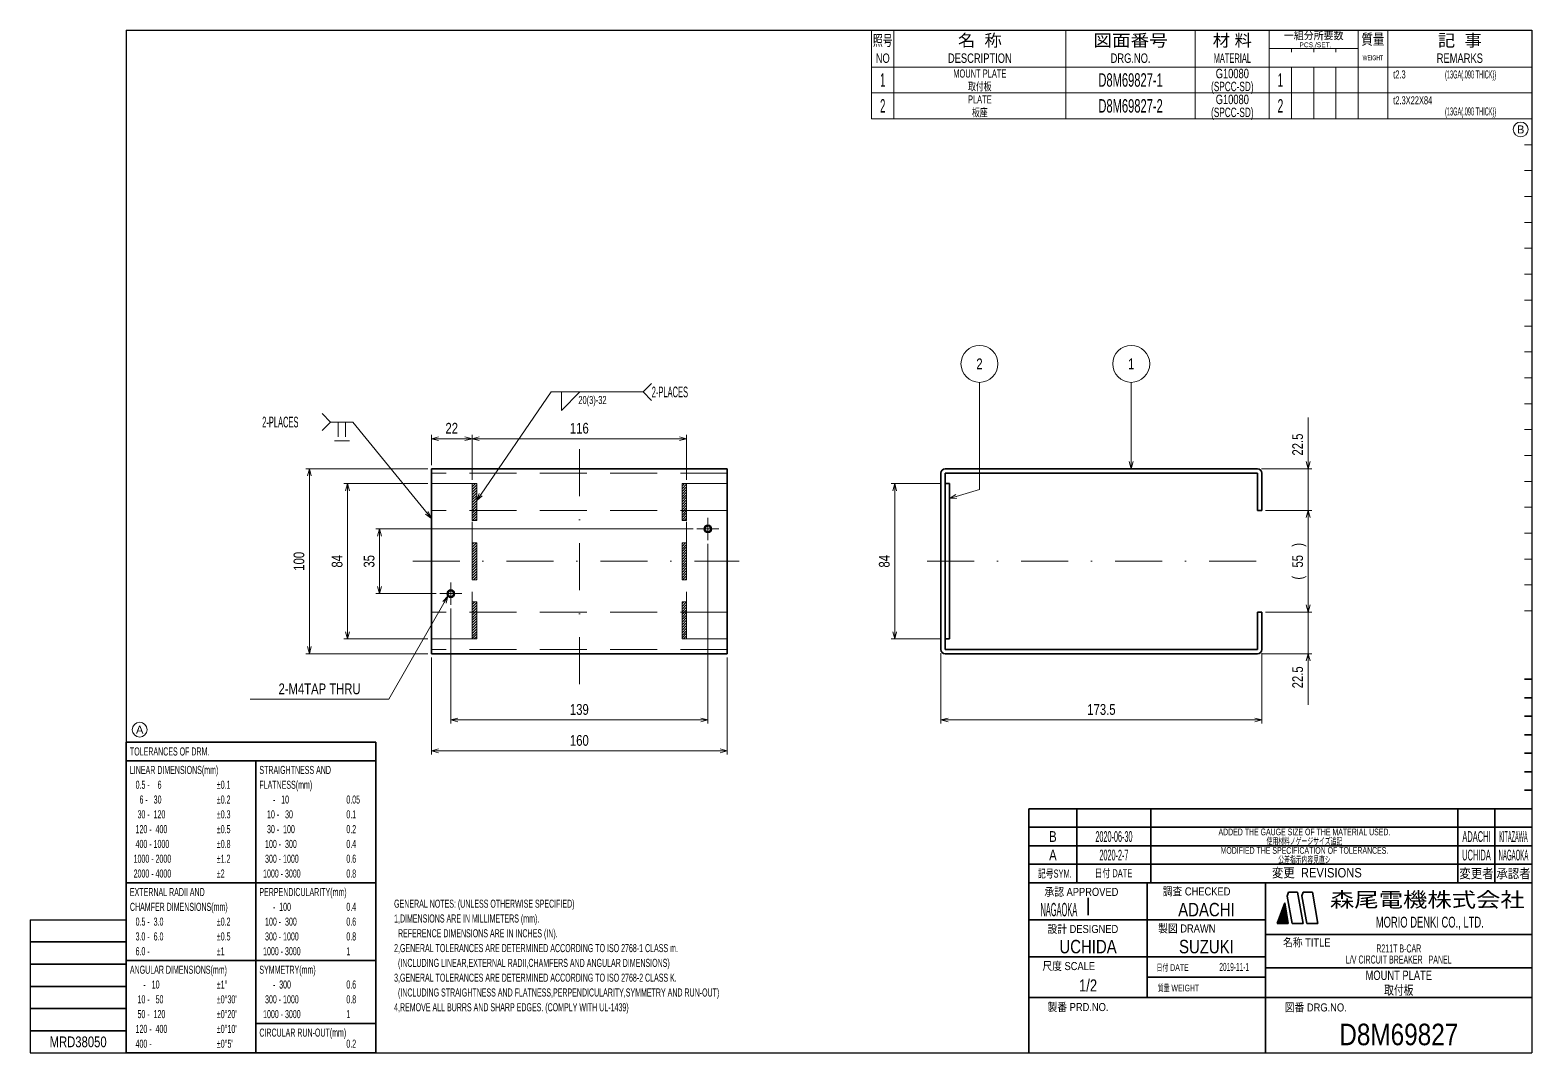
# Model space of a CAD drawing. Header units: millimetres. Extents: x 7 to 913, y 10 to 287.
# Drawn here: x 7 to 413, y 10.2 to 286.8 of the extents above; entities that cross this region are included whole.
import ezdxf
from ezdxf.enums import TextEntityAlignment as Align

# ---------------------------------------------------------------- set-up
doc = ezdxf.new("R2010")
doc.units = ezdxf.units.MM
for name, pattern in [('DASHDOT', [25.3, 12.7, -6.3, 0, -6.3]), ('DASHED', [19, 12.7, -6.3]), ('DIVIDE', [31.6, 12.7, -6.3, 0, -6.3, 0, -6.3])]:
    doc.linetypes.add(name, pattern=pattern)
for name, color, linetype in [('GR1_03', 7, 'Continuous'), ('GR1_06', 7, 'Continuous'), ('GR1_15', 7, 'Continuous'), ('GR1_16', 7, 'Continuous'), ('図面枠D8M', 7, 'Continuous'), ('表題、部品表_01', 7, 'Continuous'), ('表題、部品表_02', 7, 'Continuous'), ('表題、部品表_03', 7, 'Continuous'), ('表題、部品表_Layer1', 7, 'Continuous')]:
    doc.layers.add(name, color=color, linetype=linetype)
doc.styles.add('HG丸ｺﾞｼｯｸM-PRO', font='')
doc.styles.get('HG丸ｺﾞｼｯｸM-PRO').set_extended_font_data('HG丸ｺﾞｼｯｸM-PRO')
pattern_1 = [(45, (0, 0), (-0.3535534, 0.3535534), [])]

# ---------------------------------------------------------------- blocks, each defined once
blk = doc.blocks.new('BLKF024')
at = {"layer": '図面枠D8M', "color": 4, "linetype": 'Continuous', "lineweight": 13}
for p, q in [((344.778471, 46.998727), (346.524087, 48.744343)), ((344.8594, 47.221078), (346.502888, 48.864566)), ((344.940329, 47.443428), (346.48169, 48.984789)), ((345.021258, 47.665778), (346.460491, 49.105012)), ((345.102186, 47.888128), (346.439293, 49.225235)), ((345.183115, 48.110479), (346.418094, 49.345457)), ((345.264044, 48.332829), (346.396896, 49.46568)), ((345.344973, 48.555179), (346.375697, 49.585903)), ((345.425902, 48.777529), (346.354499, 49.706126)), ((345.506831, 48.999879), (346.3333, 49.826349)), ((345.58776, 49.22223), (346.312102, 49.946572)), ((345.668689, 49.44458), (346.290903, 50.066794)), ((345.749617, 49.66693), (346.269705, 50.187017)), ((345.830546, 49.88928), (346.248506, 50.30724)), ((345.911475, 50.111631), (346.227307, 50.427463)), ((345.992404, 50.333981), (346.206109, 50.547686)), ((346.073333, 50.556331), (346.18491, 50.667909)), ((346.154262, 50.778681), (346.163712, 50.788131)), ((344.157871, 45.246757), (346.693675, 47.782561)), ((344.211969, 45.442276), (346.672477, 47.902784)), ((344.292898, 45.664626), (346.651278, 48.023006)), ((344.299292, 45.246757), (346.714874, 47.662338)), ((344.373827, 45.886976), (346.63008, 48.143229)), ((344.440714, 45.246757), (346.736072, 47.542115)), ((344.454756, 46.109327), (346.608881, 48.263452)), ((344.535684, 46.331677), (346.587682, 48.383675)), ((344.582135, 45.246757), (346.757271, 47.421892)), ((344.616613, 46.554027), (346.566484, 48.503898)), ((344.697542, 46.776377), (346.545285, 48.624121)), ((344.723556, 45.246757), (346.778469, 47.301669)), ((344.864978, 45.246757), (346.799668, 47.181447)), ((345.006399, 45.246757), (346.820866, 47.061224)), ((345.147821, 45.246757), (346.842065, 46.941001)), ((345.289242, 45.246757), (346.863263, 46.820778)), ((345.430663, 45.246757), (346.884462, 46.700555)), ((345.572085, 45.246757), (346.90566, 46.580332)), ((345.713506, 45.246757), (346.926859, 46.46011)), ((345.854927, 45.246757), (346.948057, 46.339887)), ((345.996349, 45.246757), (346.969256, 46.219664)), ((346.13777, 45.246757), (346.990455, 46.099441)), ((346.279191, 45.246757), (347.011653, 45.979218)), ((346.420613, 45.246757), (347.032852, 45.858995)), ((346.562034, 45.246757), (347.05405, 45.738773)), ((346.703455, 45.246757), (347.075249, 45.61855)), ((346.844877, 45.246757), (347.096447, 45.498327)), ((346.986298, 45.246757), (347.117646, 45.378104)), ((347.12772, 45.246757), (347.138844, 45.257881))]:
    blk.add_line(p, q, dxfattribs=at)
blk = doc.blocks.new('BLKF023')
at = {"layer": '図面枠D8M', "color": 2, "linetype": 'Continuous', "lineweight": 25}
for p, q in [((33, 286.75), (413, 286.75)), ((33, 286.75), (33, 10.25)), ((413, 286.75), (413, 10.25)), ((7, 46.25), (7, 10.25)), ((7, 46.25), (33, 46.25)), ((7, 10.25), (413, 10.25))]:
    blk.add_line(p, q, dxfattribs=at)
at = {"layer": '図面枠D8M', "color": 4, "linetype": 'Continuous', "lineweight": 13}
for p, q in [((413, 269.75), (411, 269.75)), ((413, 262.75), (411, 262.75)), ((413, 255.75), (411, 255.75)), ((413, 248.75), (411, 248.75)), ((413, 241.75), (411, 241.75)), ((413, 234.75), (411, 234.75)), ((413, 227.75), (411, 227.75)), ((413, 220.75), (411, 220.75)), ((413, 213.75), (411, 213.75)), ((413, 206.75), (411, 206.75)), ((413, 199.75), (411, 199.75)), ((413, 192.75), (411, 192.75)), ((413, 185.75), (411, 185.75)), ((413, 178.75), (411, 178.75)), ((413, 171.75), (411, 171.75)), ((413, 164.75), (411, 164.75)), ((413, 157.75), (411, 157.75)), ((413, 150.75), (411, 150.75)), ((413, 143.75), (411, 143.75)), ((413, 136.75), (411, 136.75)), ((411, 129.75), (413, 129.75))]:
    blk.add_line(p, q, dxfattribs=at)
at = {"layer": '図面枠D8M', "color": 3, "linetype": 'Continuous', "lineweight": 35}
for p, q in [((413, 111.25), (411, 111.25)), ((413, 106.25), (411, 106.25)), ((413, 101.25), (411, 101.25)), ((413, 96.25), (411, 96.25)), ((413, 91.25), (411, 91.25)), ((413, 86.25), (411, 86.25)), ((413, 81.25), (411, 81.25)), ((277, 76.25), (413, 76.25)), ((277, 76.25), (277, 10.25)), ((290, 76.25), (290, 56.25)), ((310, 76.25), (310, 56.25)), ((393, 76.25), (393, 56.25)), ((403, 76.25), (403, 56.25)), ((277, 71.25), (413, 71.25)), ((277, 66.25), (413, 66.25)), ((277, 61.25), (413, 61.25)), ((277, 56.25), (413, 56.25)), ((309, 56.25), (309, 25.25)), ((341, 56.25), (341, 10.25)), ((346.84, 52.65), (347.23, 53.75)), ((347.23, 53.75), (349.64, 53.75)), ((351.14, 45.25), (349.64, 53.75)), ((351.18, 53.75), (350.82, 52.76)), ((351.18, 53.75), (353.64, 53.75)), ((355.14, 45.25), (353.64, 53.75)), ((293, 52.17), (293, 47.48)), ((344.14, 45.25), (346.16, 50.8)), ((347.14, 45.25), (346.16, 50.8)), ((348.14, 45.25), (346.84, 52.65)), ((352.14, 45.25), (350.82, 52.76)), ((277, 46.25), (341, 46.25)), ((344.14, 45.25), (347.14, 45.25)), ((348.14, 45.25), (351.14, 45.25)), ((352.14, 45.25), (355.14, 45.25)), ((341, 42.25), (413, 42.25)), ((7, 40.25), (33, 40.25)), ((7, 34.25), (33, 34.25)), ((277, 36.25), (341, 36.25)), ((341, 33.25), (413, 33.25)), ((309, 30.75), (341, 30.75)), ((7, 28.25), (33, 28.25)), ((277, 25.25), (413, 25.25)), ((7, 22.25), (33, 22.25)), ((33, 16.25), (7, 16.25))]:
    blk.add_line(p, q, dxfattribs=at)
at = {"layer": '図面枠D8M', "color": 4, "linetype": 'Continuous', "lineweight": 13}
blk.add_blockref('BLKF024', (0, 0), dxfattribs=at)
at = {"layer": '図面枠D8M', "color": 4, "linetype": 'Continuous', "lineweight": 13, "style": 'HG丸ｺﾞｼｯｸM-PRO'}
for s, height, width, p in [('記号SYM.', 2.182, 0.69227, (284.03, 58.74)), ('日付 DATE', 2.182, 0.692507, (299.87, 58.83)), ('変更  REVISIONS', 2.5455, 0.887352, (354.85, 58.97)), ('変更者', 2.545, 0.887717, (398, 58.75)), ('承認者', 2.545, 0.887717, (408, 58.75)), ('承認 APPROVED', 2.1818, 0.863151, (291.21, 53.79)), ('調査 CHECKED', 2.182, 0.863174, (322.34, 53.92)), ('設計 DESIGNED', 2.1818, 0.862613, (291.61, 43.76)), ('製図 DRAWN', 2.182, 0.863099, (319.7, 43.9)), ('名称 TITLE', 2.182, 0.862489, (352.13, 40.11)), ('尺度 SCALE', 2.182, 0.862581, (287.78, 33.74)), ('日付 DATE', 1.818, 0.618255, (315.88, 33.34)), ('質量 WEIGHT', 1.818, 0.618812, (317.46, 27.8)), ('製番 PRD.NO.', 2.182, 0.863299, (290.29, 22.66)), ('図番 DRG.NO.', 2.182, 0.863083, (354.56, 22.56))]:
    blk.add_text(s, height=height, dxfattribs=dict(at, width=width)).set_placement(p, align=Align.MIDDLE_CENTER)
at = {"layer": '図面枠D8M', "color": 2, "linetype": 'Continuous', "lineweight": 25, "style": 'HG丸ｺﾞｼｯｸM-PRO', "width": 1.206081}
blk.add_text('森尾電機株式会社', height=4, dxfattribs=at).set_placement((384.72, 51.68), align=Align.MIDDLE_CENTER)
at = {"layer": '図面枠D8M', "color": 3, "linetype": 'Continuous', "lineweight": 35, "style": 'HG丸ｺﾞｼｯｸM-PRO', "width": 0.652197}
blk.add_text('MORIO DENKI CO., LTD.', height=2.9091, dxfattribs=at).set_placement((385.38, 45.61), align=Align.MIDDLE_CENTER)
blk = doc.blocks.new('BLKF025')
at = {"layer": '図面枠D8M', "color": 3, "linetype": 'Continuous', "lineweight": 35, "style": 'HG丸ｺﾞｼｯｸM-PRO'}
for s, height, width, p in [('B', 2.91, 0.78204, (283.5, 68.75)), ('2020-06-30', 2.909, 0.488281, (300, 68.75)), ('ADDED THE GAUGE SIZE OF THE MATERIAL USED.', 1.8182, 0.618412, (351.5, 70)), ('ADACHI', 2.909, 0.415454, (398, 68.75)), ('KITAZAWA', 2.909, 0.308644, (408, 68.75)), ('A', 2.91, 0.782973, (283.5, 63.75)), ('2020-2-7', 2.909, 0.488281, (300, 63.75)), ('MODIFIED THE SPECIFICATION OF TOLERANCES.', 1.8182, 0.618603, (351.5, 65)), ('UCHIDA', 2.909, 0.415827, (398, 63.75)), ('NAGAOKA', 2.909, 0.334453, (408, 63.75)), ('NAGAOKA', 3.636, 0.414524, (285.11, 49)), ('ADACHI', 3.636, 0.830909, (325, 49)), ('UCHIDA', 3.636, 0.830691, (293, 39)), ('SUZUKI', 3.636, 0.831098, (325, 39)), ('L/V CIRCUIT BREAKER\u3000PANEL', 2.1818, 0.522183, (377, 35.5)), ('R211T B-CAR', 2.1818, 0.521736, (377, 38.5)), ('2019-11-1', 2.182, 0.482367, (332.5, 33.5)), ('MOUNT PLATE', 2.5455, 0.741539, (377, 31.25)), ('1/2', 3.273, 0.80628, (293, 28.5)), ('D8M69827', 5.818, 0.845432, (377, 15.25))]:
    blk.add_text(s, height=height, dxfattribs=dict(at, width=width)).set_placement(p, align=Align.MIDDLE_CENTER)
blk = doc.blocks.new('BLKF026')
at = {"layer": '表題、部品表_02', "color": 4, "linetype": 'Continuous', "lineweight": 13}
for p, q in [((234.5, 276.75), (234.5, 269.75)), ((234.5, 276.75), (413, 276.75)), ((240.5, 276.75), (240.5, 269.75)), ((287, 276.75), (287, 269.75)), ((322, 276.75), (322, 269.75)), ((342, 276.75), (342, 269.75)), ((348, 276.75), (348, 269.75)), ((354, 276.75), (354, 269.75)), ((360, 269.75), (360, 276.75)), ((366, 276.75), (366, 269.75)), ((374, 276.75), (374, 269.75)), ((413, 276.75), (413, 269.75)), ((234.5, 269.75), (413, 269.75))]:
    blk.add_line(p, q, dxfattribs=at)
blk = doc.blocks.new('BLKF028')
at = {"layer": '表題、部品表_02', "color": 4, "linetype": 'Continuous', "lineweight": 13}
for p, q in [((234.5, 269.75), (234.5, 262.75)), ((234.5, 269.75), (413, 269.75)), ((240.5, 269.75), (240.5, 262.75)), ((287, 269.75), (287, 262.75)), ((322, 269.75), (322, 262.75)), ((342, 269.75), (342, 262.75)), ((348, 269.75), (348, 262.75)), ((354, 269.75), (354, 262.75)), ((360, 262.75), (360, 269.75)), ((366, 269.75), (366, 262.75)), ((374, 269.75), (374, 262.75)), ((413, 269.75), (413, 262.75)), ((234.5, 262.75), (413, 262.75))]:
    blk.add_line(p, q, dxfattribs=at)
blk = doc.blocks.new('BLKF031')
at = {"layer": '表題、部品表_01', "color": 4, "linetype": 'Continuous', "lineweight": 13}
for p, q in [((234.5, 286.75), (234.5, 276.75)), ((234.5, 286.75), (413, 286.75)), ((240.5, 286.75), (240.5, 276.75)), ((287, 286.75), (287, 276.75)), ((322, 286.75), (322, 276.75)), ((342, 286.75), (342, 276.75)), ((366, 286.75), (366, 276.75)), ((374, 286.75), (374, 276.75)), ((413, 286.75), (413, 276.75)), ((342, 281.75), (366, 281.75)), ((348, 280.75), (348, 281.75)), ((354, 281.75), (354, 280.75)), ((360, 281.75), (360, 280.75)), ((234.5, 276.75), (413, 276.75))]:
    blk.add_line(p, q, dxfattribs=at)
at = {"layer": '表題、部品表_01', "color": 3, "linetype": 'Continuous', "lineweight": 35, "style": 'HG丸ｺﾞｼｯｸM-PRO'}
for s, height, width, p in [('照号', 2.909, 0.651535, (237.5, 283.95)), ('名  称', 3.273, 1.042426, (263.75, 283.95)), ('図面番号', 3.273, 1.127518, (304.5, 283.95)), ('材 料', 3.273, 1.042439, (332, 283.95)), ('一組分所要数', 2.036, 0.966638, (354, 285.25)), ('質量', 2.909, 0.781842, (370, 284.25)), ('記  事', 3.273, 1.042426, (393.5, 283.95)), ('NO', 2.545, 0.740841, (237.5, 279.15)), ('DESCRIPTION', 2.5455, 0.741365, (263.75, 279.15)), ('DRG.NO.', 2.545, 0.741189, (304.5, 279.15)), ('MATERIAL', 2.545, 0.594756, (332, 279.15)), ('PCS./SET.', 1.309, 0.862935, (354.5, 282.75)), ('REMARKS', 2.545, 0.742803, (393.5, 279.15)), ('WEIGHT', 1.309, 0.635507, (370, 279.25))]:
    blk.add_text(s, height=height, dxfattribs=dict(at, width=width)).set_placement(p, align=Align.MIDDLE_CENTER)
blk = doc.blocks.new('BLKF030')
at = {"layer": '表題、部品表_01', "color": 3, "linetype": 'Continuous', "lineweight": 13}
blk.add_blockref('BLKF031', (0, 0), dxfattribs=at)
blk = doc.blocks.new('FXTIP_ARROW_S')
at = {"color": 0, "linetype": 'Continuous', "lineweight": -2}
for q in [(-1, 0), (-0.97, 0.26), (-0.97, -0.26)]:
    blk.add_line((0, 0), q, dxfattribs=at)
blk = doc.blocks.new('FXTIP_ARROW_E')
at = {"color": 0, "linetype": 'Continuous', "lineweight": -2}
for q in [(-1, 0), (-0.97, 0.26), (-0.97, -0.26)]:
    blk.add_line((0, 0), q, dxfattribs=at)
blk = doc.blocks.new('BLKF032')
at = {"layer": 'GR1_16', "color": 4, "linetype": 'DIVIDE', "lineweight": 13}
for p, q in [((127.74, 164.15), (126.49, 164.15)), ((126.49, 164.15), (126.49, 154.15)), ((127.74, 154.15), (127.74, 164.15)), ((127.74, 154.15), (126.49, 154.15))]:
    blk.add_line(p, q, dxfattribs=at)
blk = doc.blocks.new('BLKF033')
at = {"layer": 'GR1_16', "color": 4, "linetype": 'DIVIDE', "lineweight": 13}
for p, q in [((184.49, 164.15), (183.24, 164.15)), ((183.24, 164.15), (183.24, 154.15)), ((184.49, 154.15), (184.49, 164.15)), ((184.49, 154.15), (183.24, 154.15))]:
    blk.add_line(p, q, dxfattribs=at)
blk = doc.blocks.new('BLKF034')
at = {"layer": 'GR1_16', "color": 4, "linetype": 'DIVIDE', "lineweight": 13}
for p, q in [((127.74, 132.15), (126.49, 132.15)), ((126.49, 122.15), (126.49, 132.15)), ((127.74, 132.15), (127.74, 122.15)), ((127.74, 122.15), (126.49, 122.15))]:
    blk.add_line(p, q, dxfattribs=at)
blk = doc.blocks.new('BLKF035')
at = {"layer": 'GR1_16', "color": 4, "linetype": 'DIVIDE', "lineweight": 13}
for p, q in [((184.49, 132.15), (183.24, 132.15)), ((183.24, 122.15), (183.24, 132.15)), ((184.49, 132.15), (184.49, 122.15)), ((184.49, 122.15), (183.24, 122.15))]:
    blk.add_line(p, q, dxfattribs=at)
blk = doc.blocks.new('BLKF036')
at = {"layer": 'GR1_16', "color": 4, "linetype": 'DIVIDE', "lineweight": 13}
for p, q in [((127.74, 148.15), (126.49, 148.15)), ((126.49, 148.15), (126.49, 138.15)), ((127.74, 138.15), (127.74, 148.15)), ((127.74, 138.15), (126.49, 138.15))]:
    blk.add_line(p, q, dxfattribs=at)
blk = doc.blocks.new('BLKF037')
at = {"layer": 'GR1_16', "color": 4, "linetype": 'DIVIDE', "lineweight": 13}
for p, q in [((183.24, 138.15), (183.24, 148.15)), ((183.24, 148.15), (184.49, 148.15)), ((184.49, 148.15), (184.49, 138.15)), ((183.24, 138.15), (184.49, 138.15))]:
    blk.add_line(p, q, dxfattribs=at)
blk = doc.blocks.new('BLKF038')
at = {"layer": 'GR1_16', "color": 4, "linetype": 'Continuous', "lineweight": 13}
for p, q in [((90.28, 180.79), (90.28, 176.79)), ((92.28, 180.79), (92.28, 176.79)), ((89.32, 175.72), (93.32, 175.72))]:
    blk.add_line(p, q, dxfattribs=at)
blk = doc.blocks.new('BLKF039')
at = {"layer": 'GR1_03', "color": 4, "linetype": 'DASHED', "lineweight": 13}
for p, q in [((126.49, 164.15), (115.49, 164.15)), ((126.49, 122.15), (126.49, 164.15)), ((115.49, 122.15), (126.49, 122.15))]:
    blk.add_line(p, q, dxfattribs=at)
blk = doc.blocks.new('BLKF040')
at = {"layer": 'GR1_03', "color": 4, "linetype": 'DASHED', "lineweight": 13}
for p, q in [((195.49, 164.15), (184.49, 164.15)), ((184.49, 122.15), (184.49, 164.15)), ((184.49, 122.15), (195.49, 122.15))]:
    blk.add_line(p, q, dxfattribs=at)
blk = doc.blocks.new('BLKF041')
at = {"layer": 'GR1_06', "color": 3, "linetype": 'Continuous', "lineweight": 35}
for p, q in [((253.25, 167), (253.25, 119.3)), ((338.85, 168.15), (254.4, 168.15)), ((254.4, 119.3), (254.4, 167)), ((338.85, 167), (254.4, 167)), ((338.85, 167), (338.85, 156.9)), ((340, 156.9), (340, 167)), ((340, 156.9), (338.85, 156.9)), ((338.85, 129.4), (338.85, 119.3)), ((340, 129.4), (338.85, 129.4)), ((340, 119.3), (340, 129.4)), ((338.85, 119.3), (254.4, 119.3)), ((338.85, 118.15), (254.4, 118.15))]:
    blk.add_line(p, q, dxfattribs=at)
for centre, start, end in [((254.4, 167), 90, 180), ((338.85, 167), 0, 90), ((254.4, 119.3), 180, 270), ((338.85, 119.3), 270, 0)]:
    blk.add_arc(centre, 1.15, start, end, dxfattribs=at)
blk = doc.blocks.new('BLKF043')
at = {"layer": 'GR1_06', "color": 3, "linetype": 'Continuous', "lineweight": 35}
for radius in [1, 0.8]:
    blk.add_circle((120.74, 134.4), radius, dxfattribs=at)
blk = doc.blocks.new('BLKF044')
at = {"layer": 'GR1_06', "color": 3, "linetype": 'Continuous', "lineweight": 35}
for radius in [1, 0.8]:
    blk.add_circle((190.24, 151.9), radius, dxfattribs=at)
blk = doc.blocks.new('BLKF042')
at = {"layer": 'GR1_06', "color": 3, "linetype": 'Continuous', "lineweight": 35}
for p, q in [((115.49, 118.15), (115.49, 168.15)), ((195.49, 168.15), (115.49, 168.15)), ((195.49, 118.15), (195.49, 168.15)), ((195.49, 118.15), (115.49, 118.15))]:
    blk.add_line(p, q, dxfattribs=at)
at = {"layer": 'GR1_06', "color": 4, "linetype": 'DASHED', "lineweight": 13}
for p, q in [((195.49, 167), (115.49, 167)), ((195.49, 156.9), (115.49, 156.9)), ((195.49, 129.4), (115.49, 129.4)), ((195.49, 119.3), (115.49, 119.3))]:
    blk.add_line(p, q, dxfattribs=at)
at = {"layer": 'GR1_06', "color": 3, "linetype": 'Continuous', "lineweight": 35}
for name in ['BLKF044', 'BLKF043']:
    blk.add_blockref(name, (0, 0), dxfattribs=at)
blk = doc.blocks.new('BLKF045')
at = {"layer": 'GR1_03', "color": 9, "linetype": 'Continuous', "lineweight": 35}
for p, q in [((254.4, 164.15), (255.55, 164.15)), ((255.55, 122.15), (255.55, 164.15)), ((254.4, 122.15), (255.55, 122.15))]:
    blk.add_line(p, q, dxfattribs=at)
blk = doc.blocks.new('BLKF046')
at = {"layer": '図面枠D8M', "color": 3, "linetype": 'Continuous', "lineweight": 35}
for p, q in [((33, 94.25), (100.5, 94.25)), ((33, 94.25), (33, 10.25)), ((100.5, 10.25), (100.5, 94.25)), ((33, 89.25), (100.5, 89.25)), ((68, 10.25), (68, 89.25)), ((33, 56.25), (68, 56.25)), ((68, 56.25), (100.5, 56.25)), ((33, 35.25), (68, 35.25)), ((68, 35.25), (100.5, 35.25)), ((68, 18.25), (100.5, 18.25)), ((33, 10.25), (100.5, 10.25))]:
    blk.add_line(p, q, dxfattribs=at)
at = {"layer": '図面枠D8M', "color": 4, "linetype": 'Continuous', "lineweight": 13, "style": 'HG丸ｺﾞｼｯｸM-PRO'}
for s, height, width, p in [('TOLERANCES OF DRM.', 2.1818, 0.522208, (34, 91.75)), ('LINEAR DIMENSIONS(mm)', 2.1818, 0.521664, (34, 86.75)), ('STRAIGHTNESS AND', 2.1818, 0.521949, (69, 86.75)), (' 0.5 -    6', 2.1818, 0.524049, (35, 82.75)), ('±0.1', 2.182, 0.52198, (57.5, 82.75)), ('FLATNESS(mm)', 2.1818, 0.521994, (69, 82.75)), ('   6 -   30', 2.1818, 0.52397, (35, 78.75)), ('±0.2', 2.182, 0.52198, (57.5, 78.75)), ('     -   10', 2.1818, 0.524651, (70, 78.75)), ('0.05', 2.182, 0.52205, (92.5, 78.75)), ('  30 -  120', 2.1818, 0.522893, (35, 74.75)), ('±0.3', 2.182, 0.52198, (57.5, 74.75)), ('  10 -   30', 2.1818, 0.523391, (70, 74.75)), ('0.1', 2.182, 0.522424, (92.5, 74.75)), (' 120 -  400', 2.1818, 0.52246, (35, 70.75)), ('±0.5', 2.182, 0.52198, (57.5, 70.75)), ('  30 -  100', 2.1818, 0.522893, (70, 70.75)), ('0.2', 2.182, 0.522424, (92.5, 70.75)), (' 400 - 1000', 2.1818, 0.52208, (35, 66.75)), ('±0.8', 2.182, 0.52198, (57.5, 66.75)), (' 100 -  300', 2.1818, 0.52246, (70, 66.75)), ('0.4', 2.182, 0.522424, (92.5, 66.75)), ('1000 - 2000', 2.1818, 0.521744, (35, 62.75)), ('±1.2', 2.182, 0.52198, (57.5, 62.75)), (' 300 - 1000', 2.1818, 0.52208, (70, 62.75)), ('0.6', 2.182, 0.522424, (92.5, 62.75)), ('2000 - 4000', 2.1818, 0.521744, (35, 58.75)), ('±2', 2.182, 0.521216, (57.5, 58.75)), ('1000 - 3000', 2.1818, 0.521744, (70, 58.75)), ('0.8', 2.182, 0.522424, (92.5, 58.75)), ('EXTERNAL RADII AND', 2.1818, 0.522426, (34, 53.75)), ('PERPENDICULARITY(mm)', 2.1818, 0.521822, (69, 53.75)), ('CHAMFER DIMENSIONS(mm)', 2.1818, 0.521615, (34, 49.75)), ('     -  100', 2.1818, 0.52397, (70, 49.75)), ('0.4', 2.182, 0.522424, (92.5, 49.75)), (' 0.5 -  3.0', 2.1818, 0.523514, (35, 45.75)), ('±0.2', 2.182, 0.52198, (57.5, 45.75)), (' 100 -  300', 2.1818, 0.52246, (70, 45.75)), ('0.6', 2.182, 0.522424, (92.5, 45.75)), (' 3.0 -  6.0', 2.1818, 0.523514, (35, 41.75)), ('±0.5', 2.182, 0.52198, (57.5, 41.75)), (' 300 - 1000', 2.1818, 0.52208, (70, 41.75)), ('0.8', 2.182, 0.522424, (92.5, 41.75)), (' 6.0 -', 2.182, 0.523279, (35, 37.75)), ('±1', 2.182, 0.521216, (57.5, 37.75)), ('1000 - 3000', 2.1818, 0.521744, (70, 37.75)), ('1', 2.18, 0.521199, (92.5, 37.75)), ('ANGULAR DIMENSIONS(mm)', 2.1818, 0.521887, (34, 32.75)), ('SYMMETRY(mm)', 2.1818, 0.521222, (69, 32.75)), ('     -   10', 2.1818, 0.524651, (35, 28.75)), ('±1°', 2.182, 0.52122, (57.5, 28.75)), ('     -  300', 2.1818, 0.52397, (70, 28.75)), ('0.6', 2.182, 0.522424, (92.5, 28.75)), ('  10 -   50', 2.1818, 0.523391, (35, 24.75)), ("±0°30'", 2.182, 0.521679, (57.5, 24.75)), (' 300 - 1000', 2.1818, 0.52208, (70, 24.75)), ('0.8', 2.182, 0.522424, (92.5, 24.75)), ('  50 -  120', 2.1818, 0.522893, (35, 20.75)), ("±0°20'", 2.182, 0.521679, (57.5, 20.75)), ('1000 - 3000', 2.1818, 0.521744, (70, 20.75)), ('1', 2.18, 0.521199, (92.5, 20.75)), (' 120 -  400', 2.1818, 0.52246, (35, 16.75)), ("±0°10'", 2.182, 0.521679, (57.5, 16.75)), ('CIRCULAR RUN-OUT(mm)', 2.1818, 0.521639, (69, 15.75)), (' 400 -', 2.182, 0.52234, (35, 12.75)), ("±0°5'", 2.182, 0.521776, (57.5, 12.75)), ('0.2', 2.182, 0.522424, (92.5, 12.75))]:
    blk.add_text(s, height=height, dxfattribs=dict(at, width=width)).set_placement(p, align=Align.MIDDLE_LEFT)
blk = doc.blocks.new('BLKF047')
at = {"layer": '表題、部品表_Layer1', "color": 4, "linetype": 'Continuous', "lineweight": 13}
blk.add_circle((36.64, 97.62), 2, dxfattribs=at)
at = {"layer": '表題、部品表_Layer1', "color": 4, "linetype": 'Continuous', "lineweight": 13, "style": 'HG丸ｺﾞｼｯｸM-PRO', "width": 1.042301}
blk.add_text('A', height=2.18, dxfattribs=at).set_placement((36.64, 97.62), align=Align.MIDDLE_CENTER)
blk = doc.blocks.new('BLKF079')
at = {"layer": '表題、部品表_Layer1', "color": 4, "linetype": 'Continuous', "lineweight": 13}
blk.add_circle((409.95, 259.88), 2, dxfattribs=at)
at = {"layer": '表題、部品表_Layer1', "color": 4, "linetype": 'Continuous', "lineweight": 13, "style": 'HG丸ｺﾞｼｯｸM-PRO', "width": 1.04272}
blk.add_text('B', height=2.18, dxfattribs=at).set_placement((409.95, 259.88), align=Align.MIDDLE_CENTER)

msp = doc.modelspace()

# ---------------------------------------------------------------- hatches: boundary and pattern name
at = {"layer": 'GR1_16', "linetype": 'DIVIDE', "lineweight": 13}
h = msp.add_hatch(dxfattribs=at)
h.set_pattern_fill('_USER', color=4, scale=0.5, angle=45, style=0, pattern_type=0)
h.set_pattern_definition(pattern_1)
h.paths.add_polyline_path([(126.49, 164.15), (127.74, 164.15), (127.74, 154.15), (126.49, 154.15)], flags=0)
h = msp.add_hatch(dxfattribs=at)
h.set_pattern_fill('_USER', color=4, scale=0.5, angle=45, style=0, pattern_type=0)
h.set_pattern_definition(pattern_1)
h.paths.add_polyline_path([(183.24, 164.15), (184.49, 164.15), (184.49, 154.15), (183.24, 154.15)], flags=0)
h = msp.add_hatch(dxfattribs=at)
h.set_pattern_fill('_USER', color=4, scale=0.5, angle=45, style=0, pattern_type=0)
h.set_pattern_definition(pattern_1)
h.paths.add_polyline_path([(126.49, 148.15), (127.74, 148.15), (127.74, 138.15), (126.49, 138.15)], flags=0)
h = msp.add_hatch(dxfattribs=at)
h.set_pattern_fill('_USER', color=4, scale=0.5, angle=45, style=0, pattern_type=0)
h.set_pattern_definition(pattern_1)
h.paths.add_polyline_path([(184.49, 148.15), (183.24, 148.15), (183.24, 138.15), (184.49, 138.15)], flags=0)
h = msp.add_hatch(dxfattribs=at)
h.set_pattern_fill('_USER', color=4, scale=0.5, angle=45, style=0, pattern_type=0)
h.set_pattern_definition(pattern_1)
h.paths.add_polyline_path([(126.49, 122.15), (127.74, 122.15), (127.74, 132.15), (126.49, 132.15)], flags=0)
h = msp.add_hatch(dxfattribs=at)
h.set_pattern_fill('_USER', color=4, scale=0.5, angle=45, style=0, pattern_type=0)
h.set_pattern_definition(pattern_1)
h.paths.add_polyline_path([(183.24, 122.15), (184.49, 122.15), (184.49, 132.15), (183.24, 132.15)], flags=0)

# ---------------------------------------------------------------- linework, layer by layer
at = {"layer": 'GR1_06', "color": 4, "linetype": 'DASHDOT', "lineweight": 13}
for p, q in [((155.49, 109.96), (155.49, 175.31)), ((190.24, 154.9), (190.24, 148.9)), ((193.24, 151.9), (187.24, 151.9)), ((110.44, 143.15), (198.72, 143.15)), ((249.55, 143.15), (343.2, 143.15)), ((123.74, 134.4), (117.74, 134.4)), ((120.74, 137.4), (120.74, 131.4))]:
    msp.add_line(p, q, dxfattribs=at)
at = {"layer": 'GR1_15', "color": 6, "linetype": 'Continuous', "lineweight": 13}
for p, q in [((263.65, 162.57), (263.65, 191.52)), ((304.67, 168.15), (304.67, 191.52)), ((255.55, 160.13), (263.65, 162.57))]:
    msp.add_line(p, q, dxfattribs=at)
for centre in [(263.65, 196.52), (304.67, 196.52)]:
    msp.add_circle(centre, 5, dxfattribs=at)
at = {"layer": 'GR1_16', "color": 4, "linetype": 'Continuous', "lineweight": 13}
for p, q in [((175.02, 191.21), (172.72, 188.92)), ((127.74, 159.54), (147.83, 188.92)), ((147.83, 188.92), (172.72, 188.92)), ((150.62, 188.92), (150.62, 183.92)), ((150.62, 183.92), (155.62, 188.92)), ((175.02, 186.63), (172.72, 188.92)), ((85.96, 183.08), (88.25, 180.79)), ((85.96, 178.49), (88.25, 180.79)), ((94.24, 180.79), (88.25, 180.79)), ((115.49, 154.75), (94.24, 180.79)), ((114.49, 164.15), (91.82, 164.15)), ((92.82, 122.15), (92.82, 164.15)), ((119.98, 133.74), (104.02, 105.85)), ((114.49, 122.15), (91.82, 122.15)), ((104.02, 105.85), (66.5, 105.85))]:
    msp.add_line(p, q, dxfattribs=at)
at = {"layer": 'GR1_16', "color": 254, "linetype": 'Continuous', "lineweight": 13}
for p, q in [((352.48, 168.15), (352.48, 181.99)), ((115.49, 169.15), (115.49, 177.29)), ((115.49, 176.29), (126.49, 176.29)), ((126.49, 165.15), (126.49, 177.29)), ((126.49, 176.29), (184.49, 176.29)), ((184.49, 165.15), (184.49, 177.29)), ((114.49, 168.15), (81.51, 168.15)), ((82.51, 118.15), (82.51, 168.15)), ((339.85, 168.15), (353.48, 168.15)), ((352.48, 156.9), (352.48, 168.15)), ((341, 156.9), (353.48, 156.9)), ((352.48, 129.4), (352.48, 156.9)), ((186.24, 151.9), (100.47, 151.9)), ((101.47, 134.4), (101.47, 151.9)), ((190.24, 147.9), (190.24, 99.27)), ((116.74, 134.4), (100.47, 134.4)), ((120.74, 130.4), (120.74, 99.27)), ((341, 129.4), (353.48, 129.4)), ((352.48, 118.15), (352.48, 129.4)), ((114.49, 118.15), (81.51, 118.15)), ((253.25, 118.3), (253.25, 99.27)), ((339.85, 118.15), (353.48, 118.15)), ((340, 118.3), (340, 99.27)), ((352.48, 104.31), (352.48, 118.15)), ((115.49, 117.15), (115.49, 90.9)), ((195.49, 117.15), (195.49, 90.9)), ((120.74, 100.27), (190.24, 100.27)), ((253.25, 100.27), (340, 100.27)), ((115.49, 91.9), (195.49, 91.9))]:
    msp.add_line(p, q, dxfattribs=at)
at = {"layer": 'GR1_16', "color": 6, "linetype": 'Continuous', "lineweight": 13}
for p, q in [((253.4, 164.15), (239.74, 164.15)), ((240.74, 122.15), (240.74, 164.15)), ((253.4, 122.15), (239.74, 122.15))]:
    msp.add_line(p, q, dxfattribs=at)

# ---------------------------------------------------------------- block references
at = {"layer": 'GR1_03', "color": 4, "linetype": 'DASHED', "lineweight": 13}
for name in ['BLKF039', 'BLKF040']:
    msp.add_blockref(name, (0, 0), dxfattribs=at)
at = {"layer": 'GR1_03', "color": 9, "linetype": 'Continuous', "lineweight": 35}
msp.add_blockref('BLKF045', (0, 0), dxfattribs=at)
at = {"layer": 'GR1_06', "color": 3, "linetype": 'Continuous', "lineweight": 35}
for name in ['BLKF042', 'BLKF041']:
    msp.add_blockref(name, (0, 0), dxfattribs=at)
at = {"layer": 'GR1_15', "color": 6, "linetype": 'Continuous', "lineweight": 13, "xscale": 2, "yscale": 2}
for p, rotation in [((304.67, 168.15), 270), ((255.55, 160.13), 196.7527774830817)]:
    msp.add_blockref('FXTIP_ARROW_S', p, dxfattribs=dict(at, rotation=rotation))
at = {"layer": 'GR1_16', "color": 4, "linetype": 'Continuous', "lineweight": 13}
msp.add_blockref('BLKF038', (0, 0), dxfattribs=at)
at = {"layer": 'GR1_16', "color": 254, "linetype": 'Continuous', "lineweight": 13, "xscale": 2, "yscale": 2}
for name, p, rotation in [('FXTIP_ARROW_S', (115.49, 176.29), 180), ('FXTIP_ARROW_E', (126.49, 176.29), 360), ('FXTIP_ARROW_S', (126.49, 176.29), 180), ('FXTIP_ARROW_E', (184.49, 176.29), 360), ('FXTIP_ARROW_E', (82.51, 168.15), 90), ('FXTIP_ARROW_S', (352.48, 168.15), 270), ('FXTIP_ARROW_E', (352.48, 156.9), 90), ('FXTIP_ARROW_E', (101.47, 151.9), 90), ('FXTIP_ARROW_S', (101.47, 134.4), 270), ('FXTIP_ARROW_S', (352.48, 129.4), 270), ('FXTIP_ARROW_S', (82.51, 118.15), 270), ('FXTIP_ARROW_E', (352.48, 118.15), 90), ('FXTIP_ARROW_S', (120.74, 100.27), 180), ('FXTIP_ARROW_E', (190.24, 100.27), 360), ('FXTIP_ARROW_S', (253.25, 100.27), 180), ('FXTIP_ARROW_E', (340, 100.27), 360), ('FXTIP_ARROW_S', (115.49, 91.9), 180), ('FXTIP_ARROW_E', (195.49, 91.9), 360)]:
    msp.add_blockref(name, p, dxfattribs=dict(at, rotation=rotation))
at = {"layer": 'GR1_16', "color": 4, "linetype": 'Continuous', "lineweight": 13, "xscale": 2, "yscale": 2}
for name, p, rotation in [('FXTIP_ARROW_E', (92.82, 164.15), 90), ('FXTIP_ARROW_S', (127.74, 159.54), 235.6313944359738), ('FXTIP_ARROW_S', (115.49, 154.75), 309.215117777939), ('FXTIP_ARROW_S', (119.98, 133.74), 60.22771826552715), ('FXTIP_ARROW_S', (92.82, 122.15), 270)]:
    msp.add_blockref(name, p, dxfattribs=dict(at, rotation=rotation))
at = {"layer": 'GR1_16', "color": 4, "linetype": 'DIVIDE', "lineweight": 13}
for name in ['BLKF032', 'BLKF033', 'BLKF036', 'BLKF037', 'BLKF034', 'BLKF035']:
    msp.add_blockref(name, (0, 0), dxfattribs=at)
at = {"layer": 'GR1_16', "color": 6, "linetype": 'Continuous', "lineweight": 13, "xscale": 2, "yscale": 2}
for name, p, rotation in [('FXTIP_ARROW_E', (240.74, 164.15), 90), ('FXTIP_ARROW_S', (240.74, 122.15), 270)]:
    msp.add_blockref(name, p, dxfattribs=dict(at, rotation=rotation))
at = {"layer": '図面枠D8M', "color": 4, "linetype": 'Continuous', "lineweight": 35}
msp.add_blockref('BLKF023', (0, 0), dxfattribs=at)
at = {"layer": '図面枠D8M', "color": 4, "linetype": 'Continuous', "lineweight": 13}
msp.add_blockref('BLKF046', (0, 0), dxfattribs=at)
at = {"layer": '図面枠D8M', "color": 3, "linetype": 'Continuous', "lineweight": 35}
msp.add_blockref('BLKF025', (0, 0), dxfattribs=at)
at = {"layer": '表題、部品表_01', "color": 3, "linetype": 'Continuous', "lineweight": 13}
msp.add_blockref('BLKF030', (0, 0), dxfattribs=at)
at = {"layer": '表題、部品表_02', "color": 4, "linetype": 'Continuous', "lineweight": 13}
for name in ['BLKF026', 'BLKF028']:
    msp.add_blockref(name, (0, 0), dxfattribs=at)
at = {"layer": '表題、部品表_Layer1', "color": 4, "linetype": 'Continuous', "lineweight": 13}
for name in ['BLKF079', 'BLKF047']:
    msp.add_blockref(name, (0, 0), dxfattribs=at)

# ---------------------------------------------------------------- texts
at = {"layer": 'GR1_15', "color": 6, "linetype": 'Continuous', "lineweight": 35, "style": 'HG丸ｺﾞｼｯｸM-PRO', "width": 0.784542}
for s, p in [('2', (263.65, 196.52)), ('1', (304.67, 196.52))]:
    msp.add_text(s, height=2.91, rotation=0, dxfattribs=at).set_placement(p, align=Align.MIDDLE_CENTER)
at = {"layer": 'GR1_16', "color": 3, "linetype": 'Continuous', "lineweight": 35, "style": 'HG丸ｺﾞｼｯｸM-PRO', "width": 0.691313}
msp.add_text('20(3)-32', height=2.182, dxfattribs=at).set_placement((155.22, 185), align=Align.BOTTOM_LEFT)
at = {"layer": 'GR1_16', "color": 3, "linetype": 'Continuous', "lineweight": 35, "style": 'HG丸ｺﾞｼｯｸM-PRO', "width": 0.522311}
msp.add_text('2-PLACES', height=2.909, dxfattribs=at).set_placement((175.05, 188.92), align=Align.MIDDLE_LEFT)
msp.add_text('2-PLACES', height=2.909, rotation=360, dxfattribs=at).set_placement((69.75, 180.79), align=Align.MIDDLE_LEFT)
at = {"layer": 'GR1_16', "color": 254, "linetype": 'Continuous', "lineweight": 35, "style": 'HG丸ｺﾞｼｯｸM-PRO'}
for s, height, rotation, width, p in [('22', 2.909, 0, 0.784542, (120.99, 176.79)), ('116', 2.909, 0, 0.784542, (155.49, 176.79)), ('22.5', 2.909, 90, 0.784749, (351.98, 174.7)), (')', 2.91, 90, 0.781868, (351.98, 147.59)), ('100', 2.909, 90, 0.784542, (82.01, 143.15)), ('35', 2.909, 90, 0.784542, (100.97, 143.15)), ('55', 2.909, 90, 0.784542, (351.98, 143.15)), ('(', 2.91, 90, 0.781868, (351.98, 138.71)), ('22.5', 2.909, 90, 0.784749, (351.98, 111.78)), ('139', 2.909, 0, 0.784542, (155.49, 100.77)), ('173.5', 2.909, 0, 0.7847, (296.62, 100.77)), ('160', 2.909, 0, 0.784542, (155.49, 92.4))]:
    msp.add_text(s, height=height, rotation=rotation, dxfattribs=dict(at, width=width)).set_placement(p, align=Align.BOTTOM_CENTER)
at = {"layer": 'GR1_16', "color": 3, "linetype": 'Continuous', "lineweight": 35, "style": 'HG丸ｺﾞｼｯｸM-PRO', "width": 0.784542}
msp.add_text('84', height=2.909, rotation=90, dxfattribs=at).set_placement((92.32, 143.15), align=Align.BOTTOM_CENTER)
at = {"layer": 'GR1_16', "color": 6, "linetype": 'Continuous', "lineweight": 35, "style": 'HG丸ｺﾞｼｯｸM-PRO', "width": 0.784542}
msp.add_text('84', height=2.909, rotation=90, dxfattribs=at).set_placement((240.24, 143.15), align=Align.BOTTOM_CENTER)
at = {"layer": 'GR1_16', "color": 3, "linetype": 'Continuous', "lineweight": 35, "style": 'HG丸ｺﾞｼｯｸM-PRO', "width": 0.783037}
msp.add_text('2-M4TAP THRU', height=2.9091, dxfattribs=at).set_placement((85.26, 106.35), align=Align.BOTTOM_CENTER)
at = {"layer": '図面枠D8M', "color": 3, "linetype": 'Continuous', "lineweight": 35, "style": 'HG丸ｺﾞｼｯｸM-PRO'}
for s, height, width, p in [('使用材料ノゲージサイズ追記', 1.8182, 0.618958, (351.5, 67.5)), ('公差指示内容見直シ', 1.818, 0.618958, (351.5, 62.5)), ('取付板', 2.545, 0.741121, (377, 27.25)), ('MRD38050', 2.909, 0.783793, (20, 13.25))]:
    msp.add_text(s, height=height, dxfattribs=dict(at, width=width)).set_placement(p, align=Align.MIDDLE_CENTER)
for s, width, p in [('GENERAL NOTES: (UNLESS OTHERWISE SPECIFIED)', 0.52211, (105.41, 51.69)), ('1,DIMENSIONS ARE IN MILLIMETERS (mm).', 0.522052, (105.41, 47.69)), ('  REFERENCE DIMENSIONS ARE IN INCHES (IN).', 0.522009, (105.41, 43.69)), ('2,GENERAL TOLERANCES ARE DETERMINED ACCORDING TO ISO 2768-1 CLASS m.', 0.522186, (105.41, 39.69)), ('  (INCLUDING LINEAR,EXTERNAL RADII,CHAMFERS AND ANGULAR DIMENSIONS)', 0.522355, (105.41, 35.69)), ('3,GENERAL TOLERANCES ARE DETERMINED ACCORDING TO ISO 2768-2 CLASS K.', 0.52223, (105.41, 31.69)), ('  (INCLUDING STRAIGHTNESS AND FLATNESS,PERPENDICULARITY,SYMMETRY AND RUN-OUT)', 0.522087, (105.41, 27.69)), ('4,REMOVE ALL BURRS AND SHARP EDGES. (COMPLY WITH UL-1439)', 0.52235, (105.41, 23.69))]:
    msp.add_text(s, height=2.1818, dxfattribs=dict(at, width=width)).set_placement(p, align=Align.TOP_LEFT)
at = {"layer": '表題、部品表_03', "color": 3, "linetype": 'Continuous', "lineweight": 35, "style": 'HG丸ｺﾞｼｯｸM-PRO'}
for s, height, width, p in [('MOUNT PLATE', 2.1818, 0.692407, (263.75, 275)), ('G10080', 2.545, 0.740408, (332, 275)), ('1', 3.64, 0.521199, (237.5, 273.25)), ('取付板', 2.182, 0.692256, (263.75, 271.5)), ('D8M69827-1', 3.636, 0.619404, (304.5, 273.25)), ('(SPCC-SD)', 2.545, 0.652377, (332, 271.5)), ('1', 3.64, 0.576062, (345, 273.25)), ('2', 3.64, 0.521199, (237.5, 266.25)), ('PLATE', 2.182, 0.692752, (263.75, 268)), ('D8M69827-2', 3.636, 0.619404, (304.5, 266.25)), ('G10080', 2.545, 0.740408, (332, 268)), ('2', 3.64, 0.576062, (345, 266.25)), ('板座', 2.182, 0.692256, (263.75, 264.5)), ('(SPCC-SD)', 2.545, 0.652377, (332, 264.5))]:
    msp.add_text(s, height=height, dxfattribs=dict(at, width=width)).set_placement(p, align=Align.MIDDLE_CENTER)
at = {"layer": '表題、部品表_03', "color": 3, "linetype": 'Continuous', "lineweight": 13, "style": 'HG丸ｺﾞｼｯｸM-PRO', "width": 0.690457}
msp.add_text('t2.3', height=2.182, dxfattribs=at).set_placement((375.5, 274.75), align=Align.MIDDLE_LEFT)
at = {"layer": '表題、部品表_03', "color": 3, "linetype": 'Continuous', "lineweight": 35, "style": 'HG丸ｺﾞｼｯｸM-PRO'}
for s, height, width, p in [('(13GA(.090 THICK))', 2.1818, 0.416535, (389.5, 274.75)), ('t2.3X22X84', 2.182, 0.691817, (375.5, 267.75)), ('(13GA(.090 THICK))', 2.1818, 0.416535, (389.5, 264.75))]:
    msp.add_text(s, height=height, dxfattribs=dict(at, width=width)).set_placement(p, align=Align.MIDDLE_LEFT)

doc.saveas('drawing.dxf')
